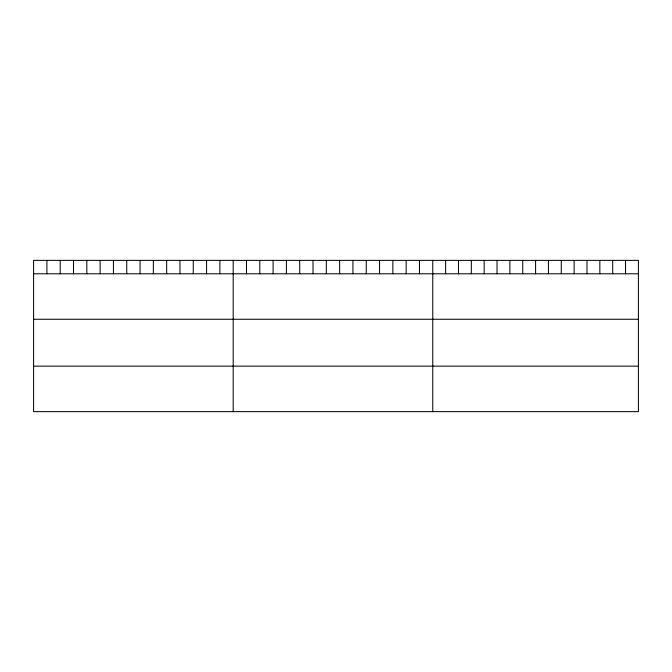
<?xml version="1.0" encoding="UTF-8"?>
<svg xmlns="http://www.w3.org/2000/svg" width="672" height="672" viewBox="0 0 672 672"><rect width="100%" height="100%" fill="white"/><g stroke="black" fill="none" stroke-linecap="round" stroke-linejoin="round"><path stroke-width="1.01" d="M638.4 273.781L638.4 411.634L33.6 411.634L33.6 260.366L638.4 260.366L638.4 273.781L33.6 273.781M33.6 319.267L638.4 319.267M33.6 366.139L638.4 366.139M625.548 260.366L625.548 273.781M612.696 260.366L612.696 273.781M599.844 260.366L599.844 273.781M586.992 260.366L586.992 273.781M574.14 260.366L574.14 273.781M561.288 260.366L561.288 273.781M548.436 260.366L548.436 273.781M535.584 260.366L535.584 273.781M522.732 260.366L522.732 273.781M509.88 260.366L509.88 273.781M497.028 260.366L497.028 273.781M484.176 260.366L484.176 273.781M471.324 260.366L471.324 273.781M458.472 260.366L458.472 273.781M445.62 260.366L445.62 273.781M432.768 260.366L432.768 411.634M419.462 260.366L419.462 273.781M406.157 260.366L406.157 273.781M392.851 260.366L392.851 273.781M379.546 260.366L379.546 273.781M366.24 260.366L366.24 273.781M352.934 260.366L352.934 273.781M339.629 260.366L339.629 273.781M326.323 260.366L326.323 273.781M313.018 260.366L313.018 273.781M299.712 260.366L299.712 273.781M286.406 260.366L286.406 273.781M273.101 260.366L273.101 273.781M259.795 260.366L259.795 273.781M246.49 260.366L246.49 273.781M233.184 260.366L233.184 411.634M219.878 260.366L219.878 273.781M206.573 260.366L206.573 273.781M193.267 260.366L193.267 273.781M179.962 260.366L179.962 273.781M166.656 260.366L166.656 273.781M153.35 260.366L153.35 273.781M140.045 260.366L140.045 273.781M126.739 260.366L126.739 273.781M113.434 260.366L113.434 273.781M100.128 260.366L100.128 273.781M86.822 260.366L86.822 273.781M73.517 260.366L73.517 273.781M60.211 260.366L60.211 273.781M46.906 260.366L46.906 273.781"/></g></svg>
